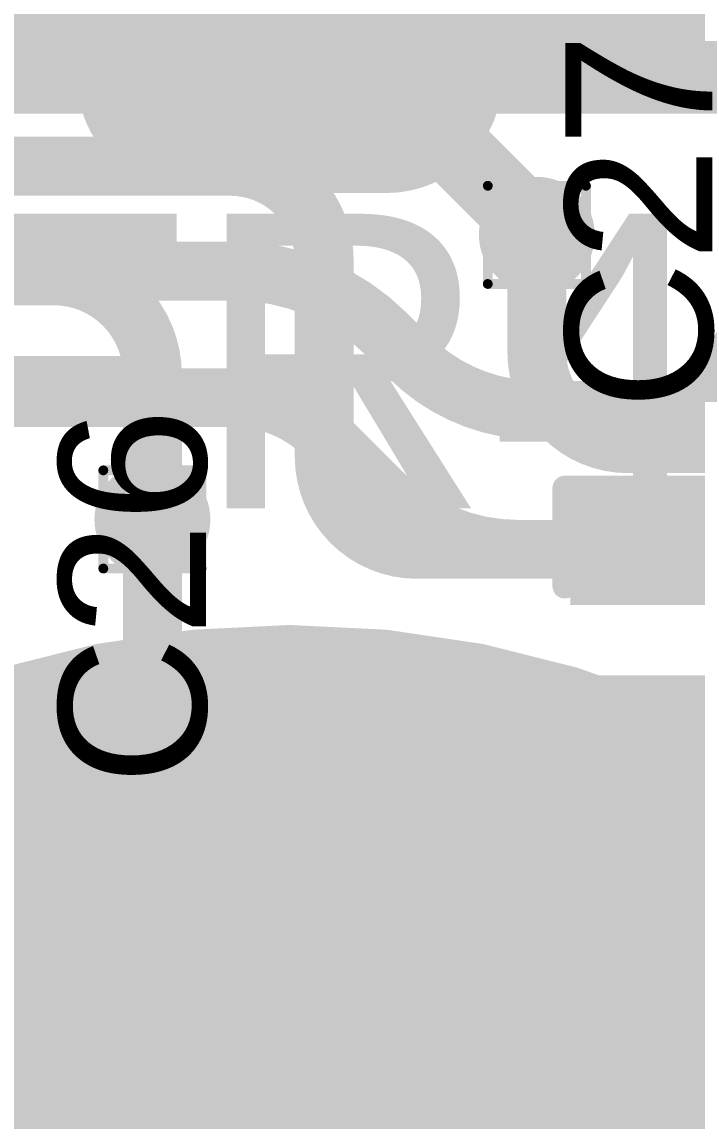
# Model space of a CAD drawing. Header units: inches. Extents: x -17 to 443, y -40 to 218.
# Drawn here: x 95.06 to 98.56, y 6.16 to 11.85 of the extents above; entities that cross this region are included whole.
import ezdxf

# ---------------------------------------------------------------- set-up
doc = ezdxf.new("R2010")
doc.units = ezdxf.units.IN
for name, color, linetype in [('Bottom Layer', 5, 'Continuous'), ('Bottom Paste', 16, 'Continuous'), ('Bottom Solder', 6, 'Continuous'), ('Drill Drawing', 1, 'Continuous'), ('Fabrication', 76, 'Continuous'), ('Top Layer', 1, 'Continuous'), ('Top Overlay', 2, 'Continuous'), ('Top Paste', 8, 'Continuous'), ('Top Solder', 216, 'Continuous'), ('Via Holes', 16, 'Continuous')]:
    doc.layers.add(name, color=color, linetype=linetype)
doc.styles.add('Arial', font='', dxfattribs={"height": 0.2})
doc.styles.get('Arial').set_extended_font_data('Arial')

# ---------------------------------------------------------------- blocks, each defined once
blk = doc.blocks.new('SOIC_8_76')
at = {"layer": 'Top Layer'}
for points in [[(3.474999399999999, 0.9349994), (3.474999399999999, 0.3350006), (1.92499996, 0.3350006), (1.92499996, 0.9349994)], [(3.474999399999999, -0.3350006), (3.474999399999999, -0.9349994), (1.92499996, -0.9349994), (1.92499996, -0.3350006)], [(3.474999399999999, -1.6050006), (3.474999399999999, -2.2049994), (1.92499996, -2.2049994), (1.92499996, -1.6050006)]]:
    blk.add_hatch(color=1, dxfattribs=at).paths.add_polyline_path(points)
at = {"layer": 'Top Paste'}
for points in [[(3.474999399999999, 0.9349994), (3.474999399999999, 0.3350006), (1.92499996, 0.3350006), (1.92499996, 0.9349994)], [(3.474999399999999, -0.3350006), (3.474999399999999, -0.9349994), (1.92499996, -0.9349994), (1.92499996, -0.3350006)], [(3.474999399999999, -1.6050006), (3.474999399999999, -2.2049994), (1.92499996, -2.2049994), (1.92499996, -1.6050006)]]:
    blk.add_hatch(color=8, dxfattribs=at).paths.add_polyline_path(points)
at = {"layer": 'Top Solder'}
for points in [[(3.5765994, 1.0365994), (3.5765994, 0.2334006000000001), (1.82339996, 0.2334005999999999), (1.82339996, 1.0365994)], [(3.5765994, -0.2334005999999999), (3.5765994, -1.0365994), (1.82339996, -1.0365994), (1.82339996, -0.2334006000000001)], [(3.5765994, -1.5034006), (3.5765994, -2.3065994), (1.82339996, -2.3065994), (1.82339996, -1.5034006)]]:
    blk.add_hatch(color=216, dxfattribs=at).paths.add_polyline_path(points)
blk = doc.blocks.new('T____P____SMD_3_P____210')
at = {"layer": 'Top Layer'}
h = blk.add_hatch(color=1, dxfattribs=at)
edge = h.paths.add_edge_path()
edge.add_arc((-0.50000154, 3.04000154), 0.499999, 90, 180)
edge.add_line((-1.00000054, 3.04000154), (-1.00000054, 2.03999846))
edge.add_arc((-0.50000154, 2.03999846), 0.499999, 180, 270)
edge.add_line((-0.5000015400000001, 1.53999946), (0.5000015399999999, 1.53999946))
edge.add_arc((0.50000154, 2.03999846), 0.499999, 270, 360)
edge.add_line((1.00000054, 2.03999846), (1.00000054, 3.04000154))
edge.add_arc((0.50000154, 3.04000154), 0.499999, 0, 90)
edge.add_line((0.50000154, 3.54000054), (-0.50000154, 3.54000054))
at = {"layer": 'Top Paste'}
h = blk.add_hatch(color=8, dxfattribs=at)
edge = h.paths.add_edge_path()
edge.add_arc((-0.50000154, 3.04000154), 0.499999, 90, 180)
edge.add_line((-1.00000054, 3.04000154), (-1.00000054, 2.03999846))
edge.add_arc((-0.50000154, 2.03999846), 0.499999, 180, 270)
edge.add_line((-0.5000015400000001, 1.53999946), (0.5000015399999999, 1.53999946))
edge.add_arc((0.50000154, 2.03999846), 0.499999, 270, 360)
edge.add_line((1.00000054, 2.03999846), (1.00000054, 3.04000154))
edge.add_arc((0.50000154, 3.04000154), 0.499999, 0, 90)
edge.add_line((0.50000154, 3.54000054), (-0.50000154, 3.54000054))
at = {"layer": 'Top Solder'}
h = blk.add_hatch(color=216, dxfattribs=at)
edge = h.paths.add_edge_path()
edge.add_arc((-0.50000154, 3.04000154), 0.601599, 90, 180)
edge.add_line((-1.10160054, 3.04000154), (-1.10160054, 2.03999846))
edge.add_arc((-0.50000154, 2.03999846), 0.601599, 180, 270)
edge.add_line((-0.5000015400000001, 1.43839946), (0.5000015399999999, 1.43839946))
edge.add_arc((0.50000154, 2.03999846), 0.601599, 270, 360)
edge.add_line((1.10160054, 2.03999846), (1.10160054, 3.04000154))
edge.add_arc((0.50000154, 3.04000154), 0.601599, 0, 90)
edge.add_line((0.50000154, 3.64160054), (-0.50000154, 3.64160054))
blk = doc.blocks.new('EMG_ELECTRODE_4_____B_211')
at = {"layer": 'Bottom Layer'}
h = blk.add_hatch(color=5, dxfattribs=at)
edge = h.paths.add_edge_path()
edge.add_arc((-3.15000132, 10.00000032), 2.09999834, 90, 270)
edge.add_line((-3.15000132, 7.90000198), (3.150001319999999, 7.90000198))
edge.add_arc((3.15000132, 10.00000032), 2.09999834, 270, 450)
edge.add_line((3.15000132, 12.09999866), (-3.15000132, 12.09999866))
h = blk.add_hatch(color=5, dxfattribs=at)
edge = h.paths.add_edge_path()
edge.add_arc((0, 0), 5.00000016, 0, 360)
at = {"layer": 'Bottom Paste'}
h = blk.add_hatch(color=16, dxfattribs=at)
edge = h.paths.add_edge_path()
edge.add_arc((-3.15000132, 10.00000032), 2.09999834, 90, 270)
edge.add_line((-3.15000132, 7.90000198), (3.150001319999999, 7.90000198))
edge.add_arc((3.15000132, 10.00000032), 2.09999834, 270, 450)
edge.add_line((3.15000132, 12.09999866), (-3.15000132, 12.09999866))
h = blk.add_hatch(color=16, dxfattribs=at)
edge = h.paths.add_edge_path()
edge.add_arc((0, 0), 5.00000016, 0, 360)
at = {"layer": 'Bottom Solder'}
h = blk.add_hatch(color=6, dxfattribs=at)
edge = h.paths.add_edge_path()
edge.add_arc((-3.15000132, 10.00000032), 2.20159834, 90, 270)
edge.add_line((-3.15000132, 7.79840198), (3.150001319999999, 7.79840198))
edge.add_arc((3.15000132, 10.00000032), 2.20159834, 270, 450)
edge.add_line((3.15000132, 12.20159866), (-3.15000132, 12.20159866))
h = blk.add_hatch(color=6, dxfattribs=at)
edge = h.paths.add_edge_path()
edge.add_arc((0, 0), 5.10160016, 0, 360)
blk = doc.blocks.new('C___0402_237')
at = {"layer": 'Top Layer'}
for points in [[(-0.6985, -0.3175), (-0.6985, 0.3175), (-0.2412999999999999, 0.3175), (-0.2413, -0.3175)], [(0.2412999999999999, -0.3175), (0.2413, 0.3175), (0.6985, 0.3175), (0.6985, -0.3175)]]:
    blk.add_hatch(color=1, dxfattribs=at).paths.add_polyline_path(points)
at = {"layer": 'Top Paste'}
for points in [[(-0.6985, -0.3175), (-0.6985, 0.3175), (-0.2412999999999999, 0.3175), (-0.2413, -0.3175)], [(0.2412999999999999, -0.3175), (0.2413, 0.3175), (0.6985, 0.3175), (0.6985, -0.3175)]]:
    blk.add_hatch(color=8, dxfattribs=at).paths.add_polyline_path(points)
at = {"layer": 'Top Solder'}
for points in [[(-0.7584998799999999, -0.37749988), (-0.7584998799999999, 0.37749988), (-0.18130012, 0.37749988), (-0.18130012, -0.37749988)], [(0.18130012, -0.37749988), (0.18130012, 0.37749988), (0.7584998799999999, 0.37749988), (0.7584998799999999, -0.37749988)]]:
    blk.add_hatch(color=216, dxfattribs=at).paths.add_polyline_path(points)
at = {"layer": 'Top Overlay'}
for points in [[(-0.7874, 0.4064, 0.127, 0.127, 0), (-0.2794, 0.4064, 0.127, 0.127, 0)], [(-0.7874, 0.4064, 0.127, 0.127, 0), (-0.7874, -0.4064, 0.127, 0.127, 0)], [(0.2794, 0.4064, 0.127, 0.127, 0), (0.7874, 0.4064, 0.127, 0.127, 0)], [(0.7874, 0.4064, 0.127, 0.127, 0), (0.7874, -0.4064, 0.127, 0.127, 0)], [(-0.7874, -0.4064, 0.127, 0.127, 0), (-0.2794, -0.4064, 0.127, 0.127, 0)], [(0.2794, -0.4064, 0.127, 0.127, 0), (0.7874, -0.4064, 0.127, 0.127, 0)]]:
    blk.add_lwpolyline(points, format="xyseb", dxfattribs=at)
for points in [[(-0.8191499999999999, 0.4064, 0.0635, 0.0635, 1), (-0.7556499999999999, 0.4064, 0.0635, 0.0635, 1)], [(-0.8191499999999999, 0.4064, 0.0635, 0.0635, 1), (-0.7556499999999999, 0.4064, 0.0635, 0.0635, 1)], [(-0.31115, 0.4064, 0.0635, 0.0635, 1), (-0.24765, 0.4064, 0.0635, 0.0635, 1)], [(0.24765, 0.4064, 0.0635, 0.0635, 1), (0.31115, 0.4064, 0.0635, 0.0635, 1)], [(0.7556499999999999, 0.4064, 0.0635, 0.0635, 1), (0.8191499999999999, 0.4064, 0.0635, 0.0635, 1)], [(0.7556499999999999, 0.4064, 0.0635, 0.0635, 1), (0.8191499999999999, 0.4064, 0.0635, 0.0635, 1)], [(-0.8191499999999999, -0.4064, 0.0635, 0.0635, 1), (-0.7556499999999999, -0.4064, 0.0635, 0.0635, 1)], [(-0.8191499999999999, -0.4064, 0.0635, 0.0635, 1), (-0.7556499999999999, -0.4064, 0.0635, 0.0635, 1)], [(-0.31115, -0.4064, 0.0635, 0.0635, 1), (-0.24765, -0.4064, 0.0635, 0.0635, 1)], [(0.24765, -0.4064, 0.0635, 0.0635, 1), (0.31115, -0.4064, 0.0635, 0.0635, 1)], [(0.7556499999999999, -0.4064, 0.0635, 0.0635, 1), (0.8191499999999999, -0.4064, 0.0635, 0.0635, 1)], [(0.7556499999999999, -0.4064, 0.0635, 0.0635, 1), (0.8191499999999999, -0.4064, 0.0635, 0.0635, 1)]]:
    blk.add_lwpolyline(points, format="xyseb", close=True, dxfattribs=at)

msp = doc.modelspace()

# ---------------------------------------------------------------- hatches: boundary and pattern name
at = {"layer": 'Bottom Layer'}
h = msp.add_hatch(color=5, dxfattribs=at)
edge = h.paths.add_edge_path()
edge.add_arc((97.72918985999999, 10.74697622), 0.2999994, 0, 360)
h = msp.add_hatch(color=5, dxfattribs=at)
edge = h.paths.add_edge_path()
edge.add_arc((95.73971707999999, 9.27466522), 0.2999994, 0, 360)
at = {"layer": 'Top Layer'}
h = msp.add_hatch(color=1, dxfattribs=at)
edge = h.paths.add_edge_path()
edge.add_arc((97.72918985999999, 10.74697622), 0.2999994, 0, 360)
h = msp.add_hatch(color=1, dxfattribs=at)
edge = h.paths.add_edge_path()
edge.add_arc((95.73971707999999, 9.27466522), 0.2999994, 0, 360)
at = {"layer": 'Via Holes'}
h = msp.add_hatch(color=7, dxfattribs=at)
edge = h.paths.add_edge_path()
edge.add_arc((97.72918985999999, 10.74697622), 0.1499997, 0, 360)
h = msp.add_hatch(color=7, dxfattribs=at)
edge = h.paths.add_edge_path()
edge.add_arc((95.73971707999999, 9.27466522), 0.1499997, 0, 360)

# ---------------------------------------------------------------- linework, layer by layer
at = {"layer": 'Bottom Layer'}
for points in [[(92.38440501999999, 11.1017431, 0.3048, 0.3048, 0), (96.14129616, 11.1017431, 0.3048, 0.3048, 0)], [(96.14129616, 11.1017431, 0.3048, 0.3048, -0.4142135623730951), (96.62871961999998, 10.61431964, 0.3048, 0.3048, 0)], [(97.72918985999999, 10.13833126, 0.3048, 0.3048, 0), (97.72918985999999, 10.74697622, 0.3048, 0.3048, 0)], [(96.62871961999998, 9.59919848, 0.3048, 0.3048, 0), (96.62871961999998, 10.61431964, 0.3048, 0.3048, 0)], [(90.95267559999999, 10.53506402, 0.3048, 0.3048, 0), (95.22952505999999, 10.53506402, 0.3048, 0.3048, 0)], [(95.22952505999999, 10.53506402, 0.3048, 0.3048, -0.4142135623730951), (95.73971707999999, 10.024872, 0.3048, 0.3048, 0)], [(98.20087801999999, 9.6666431, 0.3048, 0.3048, -0.4142135623730951), (97.72918985999999, 10.13833126, 0.3048, 0.3048, 0)], [(95.73971707999999, 9.27466522, 0.3048, 0.3048, 0), (95.73971707999999, 10.024872, 0.3048, 0.3048, 0)], [(98.20087801999999, 9.6666431, 0.3048, 0.3048, 0), (98.99353074, 9.6666431, 0.3048, 0.3048, 0)], [(97.10777886, 9.12013924, 0.3048, 0.3048, -0.4142135623730951), (96.62871961999998, 9.59919848, 0.3048, 0.3048, 0)], [(97.10777886, 9.12013924, 0.3048, 0.3048, 0), (98.14251644, 9.12013924, 0.3048, 0.3048, 0)], [(98.14251644, 9.12013924, 0.3048, 0.3048, -0.0611420809850349), (98.75679511999999, 9.04474188, 0.3048, 0.3048, 0)]]:
    msp.add_lwpolyline(points, format="xyseb", dxfattribs=at)
for points in [[(96.06509616, 11.1017431, 0.1524, 0.1524, 1), (96.21749616, 11.1017431, 0.1524, 0.1524, 1)], [(96.06509616, 11.1017431, 0.1524, 0.1524, 1), (96.21749616, 11.1017431, 0.1524, 0.1524, 1)], [(97.65298985999999, 10.74697622, 0.1524, 0.1524, 1), (97.80538985999999, 10.74697622, 0.1524, 0.1524, 1)], [(96.55251962, 10.61431964, 0.1524, 0.1524, 1), (96.70491962, 10.61431964, 0.1524, 0.1524, 1)], [(96.55251962, 10.61431964, 0.1524, 0.1524, 1), (96.70491962, 10.61431964, 0.1524, 0.1524, 1)], [(95.15332506, 10.53506402, 0.1524, 0.1524, 1), (95.30572506, 10.53506402, 0.1524, 0.1524, 1)], [(95.15332506, 10.53506402, 0.1524, 0.1524, 1), (95.30572506, 10.53506402, 0.1524, 0.1524, 1)], [(97.65298985999999, 10.13833126, 0.1524, 0.1524, 1), (97.80538985999999, 10.13833126, 0.1524, 0.1524, 1)], [(97.65298985999999, 10.13833126, 0.1524, 0.1524, 1), (97.80538985999999, 10.13833126, 0.1524, 0.1524, 1)], [(95.66351708, 10.024872, 0.1524, 0.1524, 1), (95.81591707999999, 10.024872, 0.1524, 0.1524, 1)], [(95.66351708, 10.024872, 0.1524, 0.1524, 1), (95.81591707999999, 10.024872, 0.1524, 0.1524, 1)], [(98.12467802, 9.6666431, 0.1524, 0.1524, 1), (98.27707801999999, 9.6666431, 0.1524, 0.1524, 1)], [(98.12467802, 9.6666431, 0.1524, 0.1524, 1), (98.27707801999999, 9.6666431, 0.1524, 0.1524, 1)], [(96.55251962, 9.59919848, 0.1524, 0.1524, 1), (96.70491962, 9.59919848, 0.1524, 0.1524, 1)], [(96.55251962, 9.59919848, 0.1524, 0.1524, 1), (96.70491962, 9.59919848, 0.1524, 0.1524, 1)], [(95.66351708, 9.27466522, 0.1524, 0.1524, 1), (95.81591707999999, 9.27466522, 0.1524, 0.1524, 1)], [(97.03157886, 9.12013924, 0.1524, 0.1524, 1), (97.18397886, 9.12013924, 0.1524, 0.1524, 1)], [(97.03157886, 9.12013924, 0.1524, 0.1524, 1), (97.18397886, 9.12013924, 0.1524, 0.1524, 1)], [(98.06631644, 9.12013924, 0.1524, 0.1524, 1), (98.21871644, 9.12013924, 0.1524, 0.1524, 1)], [(98.06631644, 9.12013924, 0.1524, 0.1524, 1), (98.21871644, 9.12013924, 0.1524, 0.1524, 1)]]:
    msp.add_lwpolyline(points, format="xyseb", close=True, dxfattribs=at)
at = {"layer": 'Drill Drawing'}
for points in [[(97.47518985999999, 11.00097622, 0.0508, 0.0508, 0), (97.98318986, 11.00097622, 0.0508, 0.0508, 0)], [(97.47518985999999, 10.49297622, 0.0508, 0.0508, 0), (97.47518985999999, 11.00097622, 0.0508, 0.0508, 0)], [(97.98318986, 10.49297622, 0.0508, 0.0508, 0), (97.98318986, 11.00097622, 0.0508, 0.0508, 0)], [(97.47518985999999, 10.49297622, 0.0508, 0.0508, 0), (97.98318986, 10.49297622, 0.0508, 0.0508, 0)], [(95.48571708, 9.528665219999999, 0.0508, 0.0508, 0), (95.99371708, 9.528665219999999, 0.0508, 0.0508, 0)], [(95.48571708, 9.02066522, 0.0508, 0.0508, 0), (95.48571708, 9.528665219999999, 0.0508, 0.0508, 0)], [(95.99371708, 9.02066522, 0.0508, 0.0508, 0), (95.99371708, 9.528665219999999, 0.0508, 0.0508, 0)], [(95.48571708, 9.02066522, 0.0508, 0.0508, 0), (95.99371708, 9.02066522, 0.0508, 0.0508, 0)]]:
    msp.add_lwpolyline(points, format="xyseb", dxfattribs=at)
for points in [[(97.46248985999999, 11.00097622, 0.0254, 0.0254, 1), (97.48788986, 11.00097622, 0.0254, 0.0254, 1)], [(97.46248985999999, 11.00097622, 0.0254, 0.0254, 1), (97.48788986, 11.00097622, 0.0254, 0.0254, 1)], [(97.97048986, 11.00097622, 0.0254, 0.0254, 1), (97.99588985999999, 11.00097622, 0.0254, 0.0254, 1)], [(97.97048986, 11.00097622, 0.0254, 0.0254, 1), (97.99588985999999, 11.00097622, 0.0254, 0.0254, 1)], [(97.46248985999999, 10.49297622, 0.0254, 0.0254, 1), (97.48788986, 10.49297622, 0.0254, 0.0254, 1)], [(97.46248985999999, 10.49297622, 0.0254, 0.0254, 1), (97.48788986, 10.49297622, 0.0254, 0.0254, 1)], [(97.97048986, 10.49297622, 0.0254, 0.0254, 1), (97.99588985999999, 10.49297622, 0.0254, 0.0254, 1)], [(97.97048986, 10.49297622, 0.0254, 0.0254, 1), (97.99588985999999, 10.49297622, 0.0254, 0.0254, 1)], [(95.47301707999999, 9.528665219999999, 0.0254, 0.0254, 1), (95.49841708, 9.528665219999999, 0.0254, 0.0254, 1)], [(95.47301707999999, 9.528665219999999, 0.0254, 0.0254, 1), (95.49841708, 9.528665219999999, 0.0254, 0.0254, 1)], [(95.98101707999999, 9.528665219999999, 0.0254, 0.0254, 1), (96.00641707999999, 9.528665219999999, 0.0254, 0.0254, 1)], [(95.98101707999999, 9.528665219999999, 0.0254, 0.0254, 1), (96.00641707999999, 9.528665219999999, 0.0254, 0.0254, 1)], [(95.47301707999999, 9.02066522, 0.0254, 0.0254, 1), (95.49841708, 9.02066522, 0.0254, 0.0254, 1)], [(95.47301707999999, 9.02066522, 0.0254, 0.0254, 1), (95.49841708, 9.02066522, 0.0254, 0.0254, 1)], [(95.98101707999999, 9.02066522, 0.0254, 0.0254, 1), (96.00641707999999, 9.02066522, 0.0254, 0.0254, 1)], [(95.98101707999999, 9.02066522, 0.0254, 0.0254, 1), (96.00641707999999, 9.02066522, 0.0254, 0.0254, 1)]]:
    msp.add_lwpolyline(points, format="xyseb", close=True, dxfattribs=at)
at = {"layer": 'Fabrication'}
msp.add_lwpolyline([(93.29601864, 11.50183374, 0.254, 0.254, 0), (99.6040172, 11.50183374, 0.254, 0.254, 0)], format="xyseb", dxfattribs=at)
msp.add_lwpolyline([(101.45001808, 3.6018343, 0.254, 0.254, 1), (91.45001776, 3.6018343, 0.254, 0.254, 1)], format="xyseb", close=True, dxfattribs=at)
at = {"layer": 'Top Layer'}
for points in [[(96.45004586, 12.04554106, 0.3809999999999999, 0.3809999999999999, 0), (97.72918985999999, 10.76639706, 0.3809999999999999, 0.3809999999999999, 0)], [(97.72918985999999, 10.74697622, 0.3048, 0.3048, 0), (97.72918985999999, 10.76639706, 0.3048, 0.3048, 0)], [(94.47585117999999, 10.55951914, 0.3048, 0.3048, 0), (96.16375737999999, 10.55952168, 0.3048, 0.3048, 0)], [(96.16375991999999, 10.55952168, 0.3048, 0.3048, -0.0002480177905534935), (96.16486228, 10.55952168, 0.3048, 0.3048, 0)], [(96.16486228, 10.55952168, 0.3048, 0.3048, -0.1986545492041386), (96.95013376, 10.23379462, 0.3048, 0.3048, 0)], [(98.86391961999999, 10.45839666, 0.3048, 0.3048, -0.4142135623730951), (98.24486066, 9.8393377, 0.3048, 0.3048, 0)], [(96.95013376, 10.23379462, 0.3048, 0.3048, 0), (97.06799484, 10.11593354, 0.3048, 0.3048, 0)], [(97.73575576, 9.8393377, 0.3048, 0.3048, -0.198912367379658), (97.06799484, 10.11593354, 0.3048, 0.3048, 0)], [(94.46971961999999, 9.90486462, 0.3048, 0.3048, 0), (96.16375991999999, 9.90486462, 0.3048, 0.3048, 0)], [(96.16375991999999, 9.90486462, 0.3048, 0.3048, -0.1986456521000597), (96.6282421, 9.71274918, 0.3048, 0.3048, 0)], [(97.73575576, 9.8393377, 0.3048, 0.3048, 0), (98.24486066, 9.8393377, 0.3048, 0.3048, 0)], [(96.6282421, 9.71274918, 0.3048, 0.3048, -0.0002565771278089215), (96.62871961999998, 9.712271659999999, 0.3048, 0.3048, 0)], [(96.62871961999998, 9.712271659999999, 0.3048, 0.3048, 0), (96.92935655999999, 9.41163472, 0.3048, 0.3048, 0)], [(97.63365791999999, 9.11990302, 0.3048, 0.3048, -0.198912367379658), (96.9293591, 9.41163472, 0.3048, 0.3048, 0)], [(95.73971707999999, 6.587502699999999, 0.3048, 0.3048, 0), (95.73971707999999, 9.27466522, 0.3048, 0.3048, 0)], [(97.63365791999999, 9.11990302, 0.3048, 0.3048, 0), (98.27972215999999, 9.11990302, 0.3048, 0.3048, 0)], [(98.27972215999999, 9.11990302, 0.3048, 0.3048, 0), (98.75740218, 9.11990302, 0.3048, 0.3048, 0)], [(98.27972215999999, 6.587502699999999, 0.508, 0.508, 0), (98.27972215999999, 8.129303019999998, 0.508, 0.508, 0)], [(98.27972215999999, 8.180103019999999, 0.3048, 0.3048, 0), (98.28374806, 8.18412892, 0.3048, 0.3048, 0)], [(98.28374806, 8.18412892, 0.3048, 0.3048, 0), (100.12257852, 8.18412892, 0.3048, 0.3048, 0)], [(97.00971962, 3.81432816, 0.3048, 0.3048, 0), (97.00971962, 6.587502699999999, 0.3048, 0.3048, 0)]]:
    msp.add_lwpolyline(points, format="xyseb", dxfattribs=at)
for points in [[(97.63393986, 10.76639706, 0.1905, 0.1905, 1), (97.82443986, 10.76639706, 0.1905, 0.1905, 1)], [(97.65298985999999, 10.76639706, 0.1524, 0.1524, 1), (97.80538985999999, 10.76639706, 0.1524, 0.1524, 1)], [(97.65298985999999, 10.74697622, 0.1524, 0.1524, 1), (97.80538985999999, 10.74697622, 0.1524, 0.1524, 1)], [(96.08755737999999, 10.55952168, 0.1524, 0.1524, 1), (96.23995737999999, 10.55952168, 0.1524, 0.1524, 1)], [(96.08755991999999, 10.55952168, 0.1524, 0.1524, 1), (96.23995991999999, 10.55952168, 0.1524, 0.1524, 1)], [(96.08866228, 10.55952168, 0.1524, 0.1524, 1), (96.24106228, 10.55952168, 0.1524, 0.1524, 1)], [(96.08866228, 10.55952168, 0.1524, 0.1524, 1), (96.24106228, 10.55952168, 0.1524, 0.1524, 1)], [(96.87393376, 10.23379462, 0.1524, 0.1524, 1), (97.02633376, 10.23379462, 0.1524, 0.1524, 1)], [(96.87393376, 10.23379462, 0.1524, 0.1524, 1), (97.02633376, 10.23379462, 0.1524, 0.1524, 1)], [(96.99179483999998, 10.11593354, 0.1524, 0.1524, 1), (97.14419484, 10.11593354, 0.1524, 0.1524, 1)], [(96.99179483999998, 10.11593354, 0.1524, 0.1524, 1), (97.14419484, 10.11593354, 0.1524, 0.1524, 1)], [(96.08755991999999, 9.90486462, 0.1524, 0.1524, 1), (96.23995991999999, 9.90486462, 0.1524, 0.1524, 1)], [(96.08755991999999, 9.90486462, 0.1524, 0.1524, 1), (96.23995991999999, 9.90486462, 0.1524, 0.1524, 1)], [(97.65955575999999, 9.8393377, 0.1524, 0.1524, 1), (97.81195575999999, 9.8393377, 0.1524, 0.1524, 1)], [(97.65955575999999, 9.8393377, 0.1524, 0.1524, 1), (97.81195575999999, 9.8393377, 0.1524, 0.1524, 1)], [(98.16866065999999, 9.8393377, 0.1524, 0.1524, 1), (98.32106066, 9.8393377, 0.1524, 0.1524, 1)], [(98.16866065999999, 9.8393377, 0.1524, 0.1524, 1), (98.32106066, 9.8393377, 0.1524, 0.1524, 1)], [(96.5520421, 9.71274918, 0.1524, 0.1524, 1), (96.7044421, 9.71274918, 0.1524, 0.1524, 1)], [(96.5520421, 9.71274918, 0.1524, 0.1524, 1), (96.7044421, 9.71274918, 0.1524, 0.1524, 1)], [(96.55251962, 9.712271659999999, 0.1524, 0.1524, 1), (96.70491962, 9.712271659999999, 0.1524, 0.1524, 1)], [(96.55251962, 9.712271659999999, 0.1524, 0.1524, 1), (96.70491962, 9.712271659999999, 0.1524, 0.1524, 1)], [(96.85315656, 9.41163472, 0.1524, 0.1524, 1), (97.00555655999999, 9.41163472, 0.1524, 0.1524, 1)], [(96.8531591, 9.41163472, 0.1524, 0.1524, 1), (97.00555909999999, 9.41163472, 0.1524, 0.1524, 1)], [(95.66351708, 9.27466522, 0.1524, 0.1524, 1), (95.81591707999999, 9.27466522, 0.1524, 0.1524, 1)], [(97.55745792, 9.11990302, 0.1524, 0.1524, 1), (97.70985791999999, 9.11990302, 0.1524, 0.1524, 1)], [(97.55745792, 9.11990302, 0.1524, 0.1524, 1), (97.70985791999999, 9.11990302, 0.1524, 0.1524, 1)], [(98.20352215999999, 9.11990302, 0.1524, 0.1524, 1), (98.35592216, 9.11990302, 0.1524, 0.1524, 1)], [(98.20352215999999, 9.11990302, 0.1524, 0.1524, 1), (98.35592216, 9.11990302, 0.1524, 0.1524, 1)], [(98.15272216, 8.129303019999998, 0.254, 0.254, 1), (98.40672215999999, 8.129303019999998, 0.254, 0.254, 1)], [(98.20352215999999, 8.180103019999999, 0.1524, 0.1524, 1), (98.35592216, 8.180103019999999, 0.1524, 0.1524, 1)], [(98.20754806, 8.18412892, 0.1524, 0.1524, 1), (98.35994806, 8.18412892, 0.1524, 0.1524, 1)], [(98.20754806, 8.18412892, 0.1524, 0.1524, 1), (98.35994806, 8.18412892, 0.1524, 0.1524, 1)], [(98.15272216, 6.587502699999999, 0.254, 0.254, 1), (98.40672215999999, 6.587502699999999, 0.254, 0.254, 1)], [(95.66351708, 6.587502699999999, 0.1524, 0.1524, 1), (95.81591707999999, 6.587502699999999, 0.1524, 0.1524, 1)], [(96.93351961999998, 6.587502699999999, 0.1524, 0.1524, 1), (97.08591962, 6.587502699999999, 0.1524, 0.1524, 1)]]:
    msp.add_lwpolyline(points, format="xyseb", close=True, dxfattribs=at)

# ---------------------------------------------------------------- block references
msp.add_blockref('EMG_ELECTRODE_4_____B_211', (96.44998998, 3.5762057))
for name, p, rotation in [('T____P____SMD_3_P____210', (96.45004586, 14.6049619), 180), ('C___0402_237', (98.27972215999999, 8.65000302), 90), ('SOIC_8_76', (96.37471962, 3.88750302), 90)]:
    msp.add_blockref(name, p, dxfattribs=dict(rotation=rotation))

# ---------------------------------------------------------------- texts
at = {"layer": 'Fabrication', "style": 'Arial'}
msp.add_text('FR4', height=1.524, rotation=360, dxfattribs=at).set_placement((94.64961258, 9.33213526))
at = {"layer": 'Top Overlay', "style": 'Arial'}
for s, p in [('C27', (98.63770214, 9.840186059999999)), ('C26', (96.0172451, 7.899019))]:
    msp.add_text(s, height=0.7619999999999999, rotation=90, dxfattribs=at).set_placement(p)

doc.saveas('drawing.dxf')
